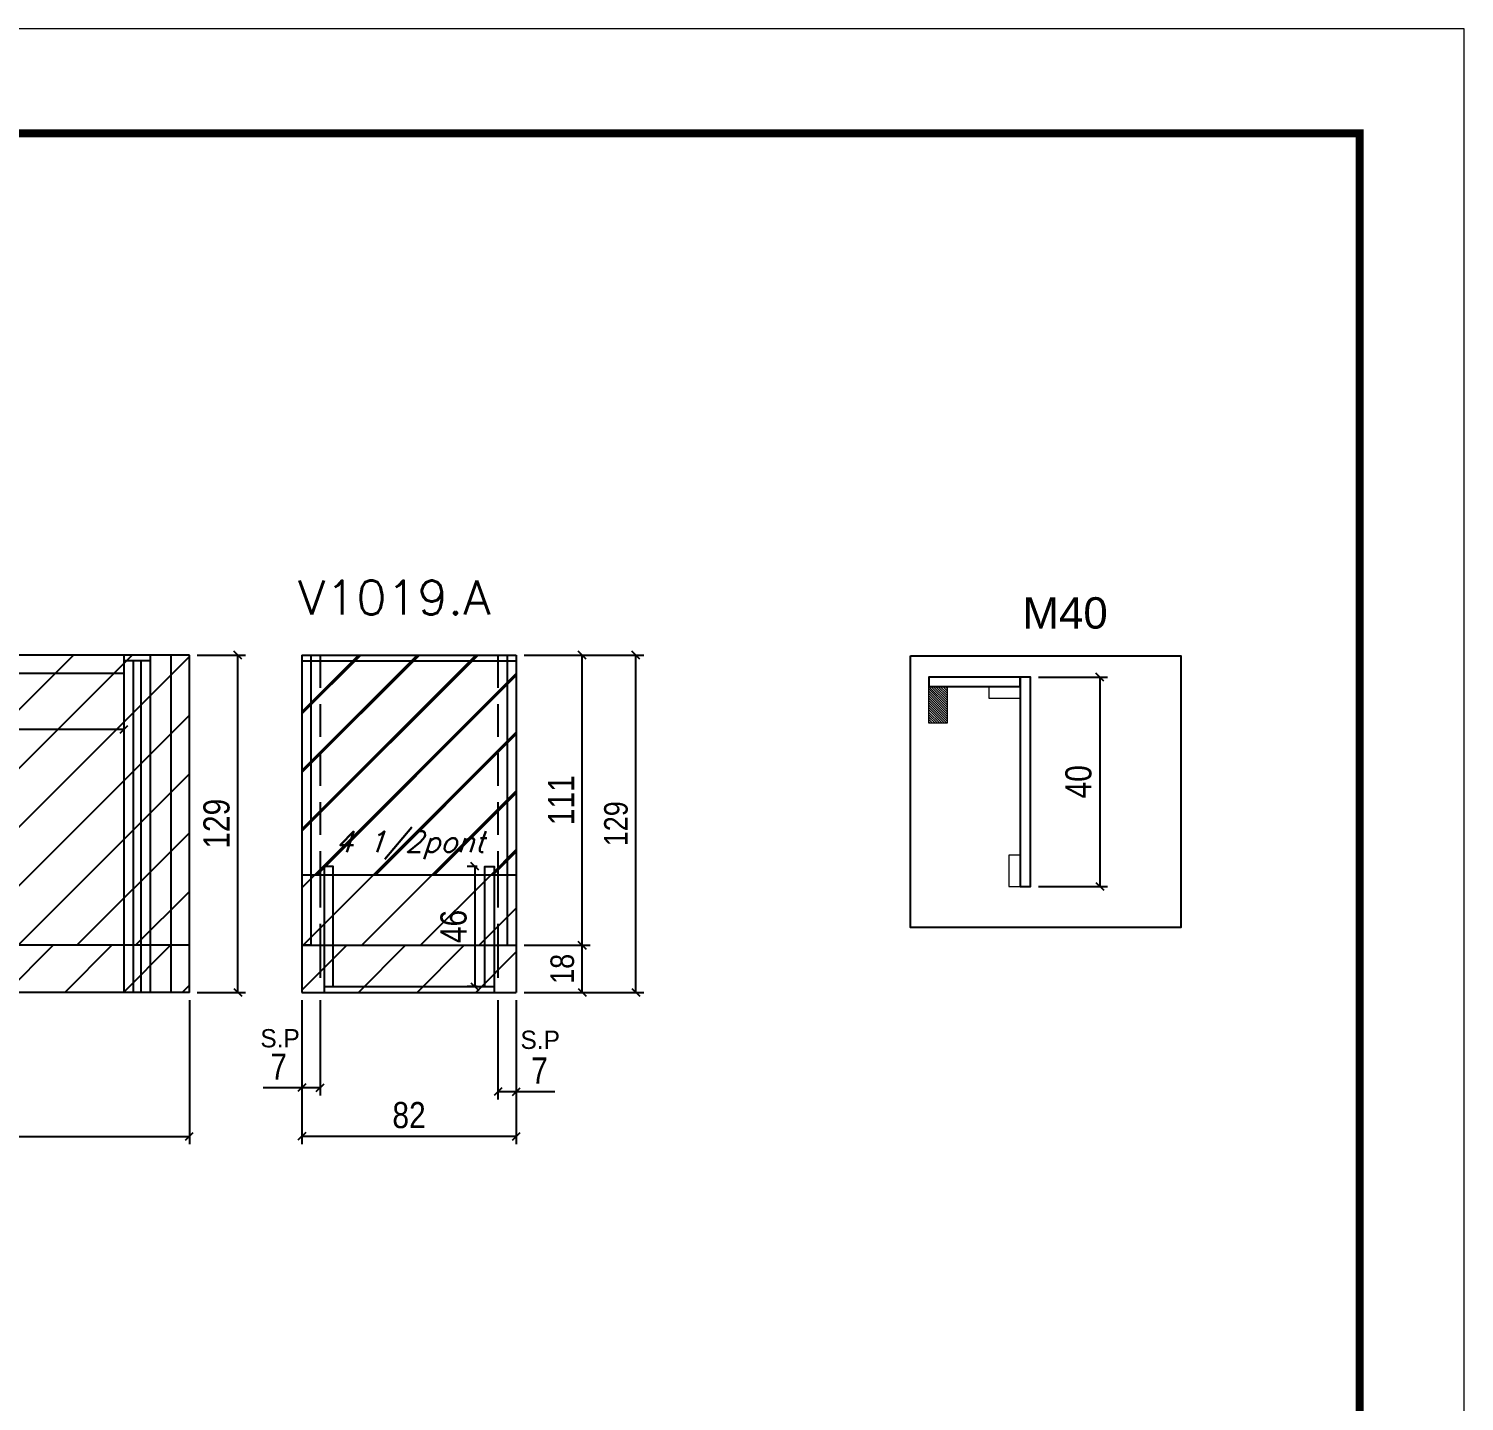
# Model space of a CAD drawing. Extents: x -20960 to -5926, y -2106 to 21915.
# Drawn here: x -6503 to -5953, y 15648 to 16173 of the extents above; entities that cross this region are included whole.
import ezdxf

# ---------------------------------------------------------------- set-up
doc = ezdxf.new("R2010")
doc.units = 0
doc.linetypes.add('DASHED', pattern=[0.75, 0.5, -0.25])
doc.linetypes.add('HIDDEN', pattern=[0.375, 0.25, -0.125])
for name, color, linetype in [('5', 5, 'Continuous'), ('COTA', 241, 'Continuous'), ('Painéis', 200, 'Continuous'), ('Reaproveitamento', 251, 'Continuous'), ('SARR_2.2x7', 40, 'Continuous'), ('SARR_3.5x7', 81, 'Continuous'), ('texto', 7, 'Continuous')]:
    doc.layers.add(name, color=color, linetype=linetype)
for name, color, linetype, lineweight in [('Folhas', 255, 'Continuous', 9), ('Madeira', 126, 'Continuous', 18), ('Sarr 2.2x7', 40, 'Continuous', 9), ('SARRAFO DE PRESSAO', 251, 'DASHED', 9), ('Texto Seção', 7, 'Continuous', 15)]:
    doc.layers.add(name, color=color, linetype=linetype, lineweight=lineweight)
doc.styles.add('COTA TECNICA', font='techl___.ttf', dxfattribs={"height": 10})
doc.styles.add('COTA TECNICA-50', font='techl___.ttf', dxfattribs={"height": 9})
doc.styles.add('REGUA-120', font='ROMANS.shx', dxfattribs={"height": 15})
doc.styles.add('Romans', font='romans.shx')
doc.styles.add('ROMAS860', font='ROMAS860.SHX')
doc.styles.get("Standard").update_dxf_attribs({"font": 'arial.ttf'})
doc.dimstyles.new('COTA PAINEL-50', dxfattribs={"dimtxt": 9, "dimasz": 3, "dimexe": 3, "dimexo": 3, "dimgap": 3, "dimtad": 1, "dimdec": 1, "dimzin": 12, "dimdsep": 46, "dimtxsty": 'COTA TECNICA-50', "dimblk1": 'OBLIQUE', "dimblk2": 'OBLIQUE', "dimsah": 1, "dimcen": 0.9, "dimclrd": 4, "dimclre": 4, "dimclrt": 240, "dimadec": 1, "dimazin": 3, "dimtfac": 1, "dimtdec": 1, "dimtmove": 0, "dimatfit": 3, "dimfxl": 1, "dimtolj": 1, "dimtzin": 12, "dimarcsym": 0})
doc.dimstyles.new('PAINEL', dxfattribs={"dimtxt": 10, "dimasz": 3, "dimexe": 3, "dimexo": 3, "dimgap": 3, "dimtad": 1, "dimdec": 1, "dimzin": 12, "dimdsep": 46, "dimtxsty": 'COTA TECNICA', "dimblk1": 'OBLIQUE', "dimblk2": 'OBLIQUE', "dimsah": 1, "dimcen": 0.9, "dimclrd": 4, "dimclre": 4, "dimclrt": 240, "dimadec": 1, "dimazin": 3, "dimtfac": 1, "dimtdec": 1, "dimtmove": 0, "dimatfit": 3, "dimfxl": 1, "dimtolj": 1, "dimtzin": 12, "dimarcsym": 0})
pattern_1 = [(45, (2158.905, 1074.673), (-11.22532, 11.22532), [])]
pattern_2 = [(45, (3170, 1148.575), (-11.22532, 11.22532), [])]

# ---------------------------------------------------------------- blocks, each defined once
blk = doc.blocks.new('9999999999')
at = {"layer": 'Folhas'}
blk.add_lwpolyline([(98138.98, 34190.21), (99623.98, 34190.21), (99623.98, 35240.21), (98138.98, 35240.21)], close=True, dxfattribs=at)
at = {"layer": 'Folhas', "color": 30, "const_width": 3}
blk.add_lwpolyline([(98213.98, 34230.21), (99583.98, 34230.21), (99583.98, 35200.21), (98213.98, 35200.21)], close=True, dxfattribs=at)
blk = doc.blocks.new('_Oblique')
at = {"color": 0, "linetype": 'ByBlock', "lineweight": -2}
blk.add_line((-0.5, -0.5), (0.5, 0.5), dxfattribs=at)
blk = doc.blocks.new('*D7122')
at = {"layer": 'COTA', "color": 4, "lineweight": -2, "ltscale": 25, "transparency": 16777216}
for p, q in [((-6323.05, 15800.93), (-6323.05, 15762.97)), ((-6316.05, 15800.93), (-6316.05, 15762.97)), ((-6323.05, 15765.97), (-6316.05, 15765.97)), ((-6316.05, 15765.97), (-6301.32, 15765.97))]:
    blk.add_line(p, q, dxfattribs=at)
at = {"layer": 'Defpoints', "color": 0, "ltscale": 25, "transparency": 16777216}
for p in [(-6323.05, 15803.93), (-6316.05, 15803.93), (-6316.05, 15765.97)]:
    blk.add_point(p, dxfattribs=at)
at = {"layer": 'COTA', "color": 4, "lineweight": -2, "ltscale": 25, "transparency": 16777216, "xscale": 3, "yscale": 3, "zscale": 3, "rotation": 180}
blk.add_blockref('_Oblique', (-6323.05, 15765.97), dxfattribs=at)
at = {"layer": 'COTA', "color": 4, "lineweight": -2, "ltscale": 25, "transparency": 16777216, "xscale": 3, "yscale": 3, "zscale": 3}
blk.add_blockref('_Oblique', (-6316.05, 15765.97), dxfattribs=at)
at = {"layer": 'COTA', "color": 240, "ltscale": 25, "transparency": 16777216, "insert": (-6307.18, 15774.04), "char_height": 10, "attachment_point": 5, "style": 'COTA TECNICA'}
blk.add_mtext('\\A1;7', dxfattribs=at)
blk = doc.blocks.new('*D7123')
at = {"layer": 'COTA', "color": 4, "lineweight": -2, "ltscale": 25, "transparency": 16777216}
for p, q in [((-6398.05, 15800.93), (-6398.05, 15764.47)), ((-6391.05, 15800.93), (-6391.05, 15764.47)), ((-6398.05, 15767.47), (-6412.78, 15767.47)), ((-6391.05, 15767.47), (-6398.05, 15767.47))]:
    blk.add_line(p, q, dxfattribs=at)
at = {"layer": 'Defpoints', "color": 0, "ltscale": 25, "transparency": 16777216}
for p in [(-6398.05, 15803.93), (-6391.05, 15803.93), (-6398.05, 15767.47)]:
    blk.add_point(p, dxfattribs=at)
at = {"layer": 'COTA', "color": 4, "lineweight": -2, "ltscale": 25, "transparency": 16777216, "xscale": 3, "yscale": 3, "zscale": 3, "rotation": 180}
blk.add_blockref('_Oblique', (-6398.05, 15767.47), dxfattribs=at)
at = {"layer": 'COTA', "color": 4, "lineweight": -2, "ltscale": 25, "transparency": 16777216, "xscale": 3, "yscale": 3, "zscale": 3}
blk.add_blockref('_Oblique', (-6391.05, 15767.47), dxfattribs=at)
at = {"layer": 'COTA', "color": 240, "ltscale": 25, "transparency": 16777216, "insert": (-6406.92, 15775.54), "char_height": 10, "attachment_point": 5, "style": 'COTA TECNICA'}
blk.add_mtext('\\A1;7', dxfattribs=at)
blk = doc.blocks.new('*D7109')
at = {"layer": 'COTA', "color": 4, "lineweight": -2, "ltscale": 25, "transparency": 16777216}
for p, q in [((-6398.05, 15800.93), (-6398.05, 15745.83)), ((-6316.05, 15800.93), (-6316.05, 15745.83)), ((-6316.05, 15748.83), (-6398.05, 15748.83))]:
    blk.add_line(p, q, dxfattribs=at)
at = {"layer": 'Defpoints', "color": 0, "ltscale": 25, "transparency": 16777216}
for p in [(-6398.05, 15803.93), (-6316.05, 15803.93), (-6398.05, 15748.83)]:
    blk.add_point(p, dxfattribs=at)
at = {"layer": 'COTA', "color": 4, "lineweight": -2, "ltscale": 25, "transparency": 16777216, "xscale": 3, "yscale": 3, "zscale": 3, "rotation": 180}
blk.add_blockref('_Oblique', (-6398.05, 15748.83), dxfattribs=at)
at = {"layer": 'COTA', "color": 4, "lineweight": -2, "ltscale": 25, "transparency": 16777216, "xscale": 3, "yscale": 3, "zscale": 3}
blk.add_blockref('_Oblique', (-6316.05, 15748.83), dxfattribs=at)
at = {"layer": 'COTA', "color": 240, "ltscale": 25, "transparency": 16777216, "insert": (-6357.05, 15756.93), "char_height": 10, "attachment_point": 5, "style": 'COTA TECNICA'}
blk.add_mtext('\\A1;82', dxfattribs=at)
blk = doc.blocks.new('*D7160')
at = {"layer": 'COTA', "color": 4, "lineweight": -2, "ltscale": 25, "transparency": 16777216}
for p, q in [((-6313.05, 15932.93), (-6287.82, 15932.93)), ((-6290.82, 15821.93), (-6290.82, 15932.93)), ((-6313.05, 15821.93), (-6287.82, 15821.93))]:
    blk.add_line(p, q, dxfattribs=at)
at = {"layer": 'Defpoints', "color": 0, "ltscale": 25, "transparency": 16777216}
for p in [(-6316.05, 15932.93), (-6290.82, 15932.93), (-6316.05, 15821.93)]:
    blk.add_point(p, dxfattribs=at)
at = {"layer": 'COTA', "color": 4, "lineweight": -2, "ltscale": 25, "transparency": 16777216, "xscale": 3, "yscale": 3, "zscale": 3}
for p, rotation in [((-6290.82, 15932.93), 90), ((-6290.82, 15821.93), 270)]:
    blk.add_blockref('_Oblique', p, dxfattribs=dict(at, rotation=rotation))
at = {"layer": 'COTA', "color": 240, "ltscale": 25, "transparency": 16777216, "insert": (-6298.88, 15877.43), "char_height": 10, "attachment_point": 5, "rotation": 90, "style": 'COTA TECNICA'}
blk.add_mtext('\\A1;111', dxfattribs=at)
blk = doc.blocks.new('*D7110')
at = {"layer": 'COTA', "color": 4, "lineweight": -2, "ltscale": 25, "transparency": 16777216}
for p, q in [((-6627.07, 15800.93), (-6627.07, 15745.83)), ((-6441.07, 15800.93), (-6441.07, 15745.83)), ((-6627.07, 15748.83), (-6441.07, 15748.83))]:
    blk.add_line(p, q, dxfattribs=at)
at = {"layer": 'Defpoints', "color": 0, "ltscale": 25, "transparency": 16777216}
for p in [(-6627.07, 15803.93), (-6441.07, 15803.93), (-6441.07, 15748.83)]:
    blk.add_point(p, dxfattribs=at)
at = {"layer": 'COTA', "color": 4, "lineweight": -2, "ltscale": 25, "transparency": 16777216, "xscale": 3, "yscale": 3, "zscale": 3, "rotation": 180}
blk.add_blockref('_Oblique', (-6627.07, 15748.83), dxfattribs=at)
at = {"layer": 'COTA', "color": 4, "lineweight": -2, "ltscale": 25, "transparency": 16777216, "xscale": 3, "yscale": 3, "zscale": 3}
blk.add_blockref('_Oblique', (-6441.07, 15748.83), dxfattribs=at)
at = {"layer": 'COTA', "color": 240, "ltscale": 25, "transparency": 16777216, "insert": (-6534.07, 15756.96), "char_height": 10, "attachment_point": 5, "style": 'COTA TECNICA'}
blk.add_mtext('\\A1;186', dxfattribs=at)
blk = doc.blocks.new('*D7161')
at = {"layer": 'COTA', "color": 4, "lineweight": -2, "ltscale": 25, "transparency": 16777216}
for p, q in [((-6331.05, 15852.13), (-6334.88, 15852.13)), ((-6331.88, 15852.13), (-6331.88, 15806.13)), ((-6331.05, 15806.13), (-6334.88, 15806.13))]:
    blk.add_line(p, q, dxfattribs=at)
at = {"layer": 'Defpoints', "color": 0, "ltscale": 25, "transparency": 16777216}
for p in [(-6328.05, 15852.13), (-6331.88, 15806.13), (-6328.05, 15806.13)]:
    blk.add_point(p, dxfattribs=at)
at = {"layer": 'COTA', "color": 4, "lineweight": -2, "ltscale": 25, "transparency": 16777216, "xscale": 3, "yscale": 3, "zscale": 3}
for p, rotation in [((-6331.88, 15852.13), 90), ((-6331.88, 15806.13), 270)]:
    blk.add_blockref('_Oblique', p, dxfattribs=dict(at, rotation=rotation))
at = {"layer": 'COTA', "color": 240, "ltscale": 25, "transparency": 16777216, "insert": (-6339.98, 15829.13), "char_height": 10, "attachment_point": 5, "rotation": 90, "style": 'COTA TECNICA'}
blk.add_mtext('\\A1;46', dxfattribs=at)
blk = doc.blocks.new('*D7162')
at = {"layer": 'COTA', "color": 4, "lineweight": -2, "transparency": 16777216}
for p, q in [((-6313.05, 15821.93), (-6287.82, 15821.93)), ((-6290.82, 15803.93), (-6290.82, 15821.93)), ((-6313.05, 15803.93), (-6287.82, 15803.93))]:
    blk.add_line(p, q, dxfattribs=at)
at = {"layer": 'Defpoints', "color": 0, "transparency": 16777216}
for p in [(-6316.05, 15821.93), (-6290.82, 15821.93), (-6316.05, 15803.93)]:
    blk.add_point(p, dxfattribs=at)
at = {"layer": 'COTA', "color": 4, "lineweight": -2, "transparency": 16777216, "xscale": 3, "yscale": 3, "zscale": 3}
for p, rotation in [((-6290.82, 15821.93), 90), ((-6290.82, 15803.93), 270)]:
    blk.add_blockref('_Oblique', p, dxfattribs=dict(at, rotation=rotation))
at = {"layer": 'COTA', "color": 240, "transparency": 16777216, "insert": (-6298.41, 15812.93), "char_height": 9, "attachment_point": 5, "rotation": 90, "style": 'COTA TECNICA-50'}
blk.add_mtext('\\A1;18', dxfattribs=at)
blk = doc.blocks.new('*D7163')
at = {"layer": 'COTA', "color": 4, "lineweight": -2, "transparency": 16777216}
for p, q in [((-6313.05, 15932.93), (-6267.31, 15932.93)), ((-6270.31, 15803.93), (-6270.31, 15932.93)), ((-6313.05, 15803.93), (-6267.31, 15803.93))]:
    blk.add_line(p, q, dxfattribs=at)
at = {"layer": 'Defpoints', "color": 0, "transparency": 16777216}
for p in [(-6316.05, 15932.93), (-6270.31, 15932.93), (-6316.05, 15803.93)]:
    blk.add_point(p, dxfattribs=at)
at = {"layer": 'COTA', "color": 4, "lineweight": -2, "transparency": 16777216, "xscale": 3, "yscale": 3, "zscale": 3}
for p, rotation in [((-6270.31, 15932.93), 90), ((-6270.31, 15803.93), 270)]:
    blk.add_blockref('_Oblique', p, dxfattribs=dict(at, rotation=rotation))
at = {"layer": 'COTA', "color": 240, "transparency": 16777216, "insert": (-6277.89, 15868.43), "char_height": 9, "attachment_point": 5, "rotation": 90, "style": 'COTA TECNICA-50'}
blk.add_mtext('\\A1;129', dxfattribs=at)
blk = doc.blocks.new('*D7164')
at = {"layer": 'Defpoints', "color": 0, "linetype": 'ByBlock', "transparency": 16777216}
for p in [(-6119.34, 15924.46), (-6119.34, 15844.46), (-6092.89, 15844.46)]:
    blk.add_point(p, dxfattribs=at)
at = {"layer": 'Sarr 2.2x7', "color": 4, "linetype": 'ByBlock', "lineweight": -2, "transparency": 16777216}
for p, q in [((-6116.34, 15924.46), (-6089.89, 15924.46)), ((-6092.89, 15924.46), (-6092.89, 15844.46)), ((-6116.34, 15844.46), (-6089.89, 15844.46))]:
    blk.add_line(p, q, dxfattribs=at)
at = {"layer": 'Sarr 2.2x7', "color": 4, "linetype": 'ByBlock', "lineweight": -2, "transparency": 16777216, "xscale": 3, "yscale": 3, "zscale": 3}
for p, rotation in [((-6092.89, 15924.46), 90), ((-6092.89, 15844.46), 270)]:
    blk.add_blockref('_Oblique', p, dxfattribs=dict(at, rotation=rotation))
at = {"layer": 'Sarr 2.2x7', "color": 240, "linetype": 'ByBlock', "transparency": 16777216, "insert": (-6101, 15884.46), "char_height": 10, "attachment_point": 5, "rotation": 90, "style": 'COTA TECNICA'}
blk.add_mtext('\\A1;40', dxfattribs=at)
blk = doc.blocks.new('*D7165')
at = {"layer": 'COTA', "color": 4, "lineweight": -2, "transparency": 16777216}
for p, q in [((-6586.07, 15922.93), (-6586.07, 15901.54)), ((-6466.07, 15922.93), (-6466.07, 15901.54)), ((-6586.07, 15904.54), (-6466.07, 15904.54))]:
    blk.add_line(p, q, dxfattribs=at)
at = {"layer": 'Defpoints', "color": 0, "transparency": 16777216}
for p in [(-6586.07, 15925.93), (-6466.07, 15925.93), (-6466.07, 15904.54)]:
    blk.add_point(p, dxfattribs=at)
at = {"layer": 'COTA', "color": 4, "lineweight": -2, "transparency": 16777216, "xscale": 3, "yscale": 3, "zscale": 3, "rotation": 180}
blk.add_blockref('_Oblique', (-6586.07, 15904.54), dxfattribs=at)
at = {"layer": 'COTA', "color": 4, "lineweight": -2, "transparency": 16777216, "xscale": 3, "yscale": 3, "zscale": 3}
blk.add_blockref('_Oblique', (-6466.07, 15904.54), dxfattribs=at)
at = {"layer": 'COTA', "color": 240, "transparency": 16777216, "insert": (-6526.07, 15912.13), "char_height": 9, "attachment_point": 5, "style": 'COTA TECNICA-50'}
blk.add_mtext('\\A1;120', dxfattribs=at)
blk = doc.blocks.new('*D7108')
at = {"layer": 'COTA', "color": 4, "lineweight": -2, "ltscale": 25, "transparency": 16777216}
for p, q in [((-6438.07, 15932.93), (-6419.55, 15932.93)), ((-6422.55, 15803.93), (-6422.55, 15932.93)), ((-6438.07, 15803.93), (-6419.55, 15803.93))]:
    blk.add_line(p, q, dxfattribs=at)
at = {"layer": 'Defpoints', "color": 0, "ltscale": 25, "transparency": 16777216}
for p in [(-6441.07, 15932.93), (-6422.55, 15932.93), (-6441.07, 15803.93)]:
    blk.add_point(p, dxfattribs=at)
at = {"layer": 'COTA', "color": 4, "lineweight": -2, "ltscale": 25, "transparency": 16777216, "xscale": 3, "yscale": 3, "zscale": 3}
for p, rotation in [((-6422.55, 15932.93), 90), ((-6422.55, 15803.93), 270)]:
    blk.add_blockref('_Oblique', p, dxfattribs=dict(at, rotation=rotation))
at = {"layer": 'COTA', "color": 240, "ltscale": 25, "transparency": 16777216, "insert": (-6430.64, 15868.43), "char_height": 10, "attachment_point": 5, "rotation": 90, "style": 'COTA TECNICA'}
blk.add_mtext('\\A1;129', dxfattribs=at)

msp = doc.modelspace()

# ---------------------------------------------------------------- hatches: boundary and pattern name
at = {"layer": 'Madeira'}
h = msp.add_hatch(dxfattribs=at)
h.set_pattern_fill('ANSI31', color=256, scale=0.2, angle=270, style=0)
h.set_pattern_definition([(315, (10485.6411, 2572.72346), (0.449012806, 0.449012806), [])])
h.paths.add_polyline_path([(-6158.3, 15906.85), (-6151.3, 15906.85), (-6151.3, 15920.85), (-6158.3, 15920.85)])
at = {"layer": 'Reaproveitamento', "transparency": 33554684}
h = msp.add_hatch(dxfattribs=at)
h.set_pattern_fill('ANSI31', color=256, scale=5)
h.set_pattern_definition([(45, (1585, 1148.575), (-11.22532, 11.22532), [])])
h.paths.add_polyline_path([(-6441.07, 15821.93), (-6441.07, 15932.93), (-6627.07, 15932.93), (-6627.07, 15821.93)])
at = {"layer": 'Reaproveitamento'}
h = msp.add_hatch(dxfattribs=at)
h.set_pattern_fill('ANSI31', color=256, scale=5)
h.set_pattern_definition([(45, (546.905, 2223.248), (-11.22532, 11.22532), [])])
h.paths.add_polyline_path([(-6316.05, 15932.93), (-6398.05, 15932.93), (-6398.05, 15848.93), (-6316.05, 15848.93)])
at = {"layer": 'Reaproveitamento', "transparency": 33554684}
h = msp.add_hatch(dxfattribs=at)
h.set_pattern_fill('ANSI31', color=256, scale=5)
h.set_pattern_definition(pattern_1)
h.paths.add_polyline_path([(-6398.05, 15932.93), (-6398.05, 15848.93), (-6316.05, 15848.93), (-6316.05, 15932.93)])
h = msp.add_hatch(dxfattribs=at)
h.set_pattern_fill('ANSI31', color=256, scale=5)
h.set_pattern_definition(pattern_1)
h.paths.add_polyline_path([(-6316.05, 15821.93), (-6316.05, 15848.93), (-6398.05, 15848.93), (-6398.05, 15821.93)])
h = msp.add_hatch(dxfattribs=at)
h.set_pattern_fill('ANSI31', color=256, scale=5)
h.set_pattern_definition(pattern_2)
h.paths.add_polyline_path([(-6441.07, 15803.93), (-6441.07, 15821.93), (-6627.07, 15821.93), (-6627.07, 15803.93)])
h = msp.add_hatch(dxfattribs=at)
h.set_pattern_fill('ANSI31', color=256, scale=5)
h.set_pattern_definition(pattern_2)
h.paths.add_polyline_path([(-6398.05, 15821.93), (-6398.05, 15803.93), (-6316.05, 15803.93), (-6316.05, 15821.93)])

# ---------------------------------------------------------------- linework, layer by layer
at = {"linetype": 'ByBlock'}
msp.add_lwpolyline([(-6165.29, 15932.61), (-6061.85, 15932.61), (-6061.85, 15828.77), (-6165.29, 15828.77)], close=True, dxfattribs=at)
at = {"layer": 'Madeira'}
msp.add_lwpolyline([(-6158.3, 15920.85), (-6151.3, 15920.85), (-6151.3, 15906.85), (-6158.3, 15906.85)], close=True, dxfattribs=at)
at = {"layer": 'Painéis', "ltscale": 25}
for p, q in [((-6441.07, 15932.93), (-6627.07, 15932.93)), ((-6441.07, 15803.93), (-6441.07, 15932.93)), ((-6398.05, 15932.93), (-6316.05, 15932.93)), ((-6398.05, 15932.93), (-6398.05, 15803.93)), ((-6316.05, 15932.93), (-6316.05, 15803.93)), ((-6398.05, 15848.93), (-6316.05, 15848.93)), ((-6441.07, 15821.93), (-6627.07, 15821.93)), ((-6398.05, 15821.93), (-6316.05, 15821.93)), ((-6441.07, 15803.93), (-6627.07, 15803.93)), ((-6398.05, 15803.93), (-6316.05, 15803.93))]:
    msp.add_line(p, q, dxfattribs=at)
at = {"layer": 'Painéis', "linetype": 'ByBlock'}
msp.add_lwpolyline([(-6123.34, 15924.46), (-6158.28, 15924.46), (-6158.28, 15920.86), (-6123.34, 15920.86), (-6123.34, 15924.46)], dxfattribs=at)
at = {"layer": 'Painéis'}
msp.add_lwpolyline([(-6123.34, 15844.46), (-6119.34, 15844.46), (-6119.34, 15924.46), (-6123.34, 15924.46)], close=True, dxfattribs=at)
at = {"layer": 'Sarr 2.2x7', "linetype": 'ByBlock'}
for points in [[(-6123.34, 15920.86), (-6135.34, 15920.86), (-6135.34, 15916.46), (-6123.34, 15916.46), (-6123.34, 15920.86)], [(-6123.34, 15844.46), (-6123.34, 15856.46), (-6127.74, 15856.46), (-6127.74, 15844.46), (-6123.34, 15844.46)]]:
    msp.add_lwpolyline(points, dxfattribs=at)
at = {"layer": 'SARR_2.2x7', "linetype": 'Continuous'}
for p, q in [((-6448.07, 15803.93), (-6448.07, 15932.93)), ((-6456.07, 15930.73), (-6466.07, 15930.73)), ((-6398.05, 15930.73), (-6316.05, 15930.73)), ((-6466.07, 15925.93), (-6586.07, 15925.93))]:
    msp.add_line(p, q, dxfattribs=at)
at = {"layer": 'SARR_2.2x7', "linetype": 'HIDDEN', "ltscale": 50}
for p, q in [((-6391.05, 15932.93), (-6391.05, 15848.93)), ((-6323.05, 15932.93), (-6323.05, 15848.93)), ((-6391.05, 15848.93), (-6391.05, 15821.93)), ((-6323.05, 15848.93), (-6323.05, 15821.93)), ((-6391.05, 15821.93), (-6391.05, 15803.93)), ((-6323.05, 15821.93), (-6323.05, 15803.93))]:
    msp.add_line(p, q, dxfattribs=at)
at = {"layer": 'SARR_2.2x7', "linetype": 'Continuous', "ltscale": 50}
msp.add_line((-6389.55, 15806.13), (-6324.55, 15806.13), dxfattribs=at)
at = {"layer": 'SARR_3.5x7'}
for p, q in [((-6466.07, 15932.93), (-6466.07, 15803.93)), ((-6456.07, 15932.93), (-6456.07, 15803.93)), ((-6394.55, 15932.93), (-6394.55, 15821.93)), ((-6319.55, 15932.93), (-6319.55, 15821.93)), ((-6462.57, 15930.73), (-6462.57, 15803.93)), ((-6459.57, 15930.73), (-6459.57, 15803.93)), ((-6398.05, 15848.93), (-6398.05, 15821.93)), ((-6316.05, 15848.93), (-6316.05, 15821.93)), ((-6394.55, 15821.93), (-6398.05, 15821.93)), ((-6319.55, 15821.93), (-6316.05, 15821.93))]:
    msp.add_line(p, q, dxfattribs=at)
for points in [[(-6386.05, 15806.13), (-6386.05, 15852.13), (-6389.55, 15852.13), (-6389.55, 15803.93)], [(-6328.05, 15806.13), (-6328.05, 15852.13), (-6324.55, 15852.13), (-6324.55, 15803.93)]]:
    msp.add_lwpolyline(points, dxfattribs=at)

# ---------------------------------------------------------------- block references
at = {"layer": 'SARRAFO DE PRESSAO', "color": 6, "linetype": 'ByBlock'}
msp.add_blockref('9999999999', (-105577.48, -19067.69), dxfattribs=at)

# ---------------------------------------------------------------- texts
at = {"layer": '5', "color": 7, "linetype": 'Continuous'}
msp.add_text('M40', height=12, rotation=360, dxfattribs=at).set_placement((-6122.45, 15943.06))
at = {"layer": 'texto', "color": 2, "insert": (-6356.71, 15860.22), "char_height": 8, "attachment_point": 5, "style": 'Romans'}
msp.add_mtext('{\\Q19;\\C256;4 1/2pont}', dxfattribs=at)
at = {"layer": 'texto', "color": 4, "char_height": 7, "attachment_point": 5, "style": 'ROMAS860'}
for insert in [(-6406.37, 15786.33), (-6306.89, 15785.74)]:
    msp.add_mtext('S.P', dxfattribs=dict(at, insert=insert))
at = {"layer": 'Texto Seção', "style": 'REGUA-120', "width": 1.05}
msp.add_text('V1019.A', height=13, dxfattribs=at).set_placement((-6399.53, 15948.42))

# ---------------------------------------------------------------- dimensions: what is measured, and where the dimension line sits
at = {"layer": 'COTA', "ltscale": 25}
for base, p1, p2, picture, middle in [((-6422.55, 15932.93), (-6441.07, 15803.93), (-6441.07, 15932.93), '*D7108', (-6430.64, 15868.43)), ((-6290.82, 15932.93), (-6316.05, 15821.93), (-6316.05, 15932.93), '*D7160', (-6298.88, 15877.43)), ((-6331.88, 15806.13), (-6328.05, 15852.13), (-6328.05, 15806.13), '*D7161', (-6339.98, 15829.13))]:
    dim = msp.add_linear_dim(base=base, p1=p1, p2=p2, angle=90, dimstyle='PAINEL', dxfattribs=at)
    dim.commit()
    dim.dimension.update_dxf_attribs({"geometry": picture, "text_midpoint": middle})
at = {"layer": 'COTA'}
for base, p2, picture, middle in [((-6270.31, 15932.93), (-6316.05, 15932.93), '*D7163', (-6277.89, 15868.43)), ((-6290.82, 15821.93), (-6316.05, 15821.93), '*D7162', (-6298.41, 15812.93))]:
    dim = msp.add_linear_dim(base=base, p1=(-6316.05, 15803.93), p2=p2, angle=90, dimstyle='COTA PAINEL-50', dxfattribs=at)
    dim.commit()
    dim.dimension.update_dxf_attribs({"geometry": picture, "text_midpoint": middle})
dim = msp.add_linear_dim(base=(-6466.07, 15904.54), p1=(-6586.07, 15925.93), p2=(-6466.07, 15925.93), dimstyle='COTA PAINEL-50', dxfattribs=at)
dim.commit()
dim.dimension.update_dxf_attribs({"geometry": '*D7165', "text_midpoint": (-6526.07, 15912.13)})
at = {"layer": 'COTA', "ltscale": 25}
for base, p1, p2, picture, middle in [((-6441.07, 15748.83), (-6627.07, 15803.93), (-6441.07, 15803.93), '*D7110', (-6534.07, 15756.96)), ((-6398.05, 15767.47), (-6391.05, 15803.93), (-6398.05, 15803.93), '*D7123', (-6406.92, 15775.54)), ((-6398.05, 15748.83), (-6316.05, 15803.93), (-6398.05, 15803.93), '*D7109', (-6357.05, 15756.93)), ((-6316.05, 15765.97), (-6323.05, 15803.93), (-6316.05, 15803.93), '*D7122', (-6307.18, 15774.04))]:
    dim = msp.add_linear_dim(base=base, p1=p1, p2=p2, dimstyle='PAINEL', dxfattribs=at)
    dim.commit()
    dim.dimension.update_dxf_attribs({"geometry": picture, "text_midpoint": middle})
at = {"layer": 'Sarr 2.2x7', "linetype": 'ByBlock'}
dim = msp.add_linear_dim(base=(-6092.89, 15844.46), p1=(-6119.34, 15924.46), p2=(-6119.34, 15844.46), angle=90, dimstyle='PAINEL', override={"dimlfac": 0.5}, dxfattribs=at)
dim.commit()
dim.dimension.update_dxf_attribs({"geometry": '*D7164', "text_midpoint": (-6101, 15884.46)})

doc.saveas('drawing.dxf')
